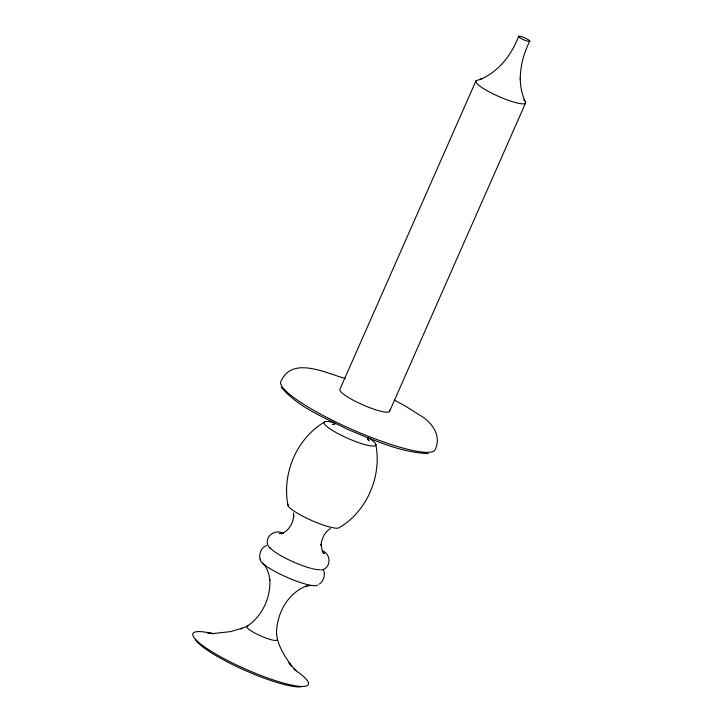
<?xml version="1.0" encoding="UTF-8"?>
<svg xmlns="http://www.w3.org/2000/svg" width="723" height="723" viewBox="0 0 723 723"><rect width="100%" height="100%" fill="white"/><g stroke="black" fill="none" stroke-linecap="round" stroke-linejoin="round"><path stroke-width="1.08" d="M518.626 36.295C511.776 54.614 498.762 71.713 480.316 79.385L481.762 78.825L477.605 80.226A27.194 4.862 23.8 0 0 500.894 97.397A27.194 4.862 23.8 0 0 523.714 99.729M475.96 80.868L339.964 389.218A27.194 4.862 23.8 0 0 364.898 405.748A27.194 4.862 23.8 0 0 389.444 410.14M389.489 411.55L525.485 103.199M529.769 41.319A6.118 1.094 23.8 0 1 520.804 38.319A6.118 1.094 23.8 0 1 522.015 36.783A6.118 1.094 23.8 0 1 529.769 41.319C523.768 52.987 520.271 66.01 520.271 79.168L520.253 78.509C520.352 86.516 521.834 94.596 525.44 101.789M330.411 528.513C324.763 532.155 321.419 538.689 321.048 545.332L321.021 544.374L322.404 551.17L324.22 553.592L322.612 551.658M319.214 584.184C323.922 581.184 325.431 574.686 323.488 569.643M246.85 626.398C262.16 616.385 270.881 597.641 269.806 579.521L269.824 580.271L268.829 574.279L266.895 568.929L264.112 564.392M324.247 422.187C296.403 438.789 281.609 474.161 288.079 505.757M266.516 545.549C261.075 547.401 258.933 553.845 259.946 559.123M306.941 585.856C287.709 592.824 276.439 613.935 276.538 633.719L276.52 633.023C277.406 645.323 284.672 656.177 291.595 666.019L288.974 662.883L295.987 670.601M335.255 423.777L332.39 424.428L334.035 424.509M305.612 586.38L310.718 585.404M320.669 569.941C331.134 569.462 331.73 553.89 322.223 550.727M213.384 633.52L230.474 631.613L242.06 628.278L240.777 628.775L247.862 626.001A16.656 2.982 23.8 0 0 260.135 635.653A16.656 2.982 23.8 0 0 277.171 639.213M428.368 453.61C400.027 452.462 373.628 439.991 347.763 429.444C324.582 417.569 298.463 407.609 281.238 387.284M282.603 533.628L279.602 533.475L282.539 533.194L281.175 533.728C288.739 531.206 293.24 523.217 293.674 515.553L293.701 516.511L293.411 512.86M207.826 633.321L213.981 633.628L209.182 633.041M283.235 533.393C272.942 527.546 261.283 540.56 270.646 548.784M345.097 378.391C327.13 373.737 292.598 355.58 281.166 380.967A84.374 15.084 23.8 0 0 348.423 427.853A84.374 15.084 23.8 0 0 434.848 450.248C442.377 435.499 431.622 421.654 418.78 414.541L406.037 406.462L394.36 400.099M264.636 565.124L262.53 563.208L264.257 564.898M367.763 439.385L369.082 440.967L367.103 437.478M375.689 443.94C382.151 475.535 367.356 510.908 339.512 527.51A28.26 5.052 23.8 0 1 310.565 520.009A28.26 5.052 23.8 0 1 288.034 504.302M319.53 569.616A28.26 5.052 23.8 0 1 316.186 569.444M315.336 569.308A28.26 5.052 23.8 0 1 312.472 568.712M311.423 568.45A28.26 5.052 23.8 0 1 270.203 547.844M368.206 437.596A28.26 5.052 23.8 0 1 367.646 445.314A28.26 5.052 23.8 0 1 330.23 428.974A28.26 5.052 23.8 0 1 334.053 422.684M300.849 686.85A59.973 10.718 23.8 0 1 243.045 669.516A59.973 10.718 23.8 0 1 195.337 639.286M293.899 669.227A63.046 11.27 23.8 0 1 288.893 684.482A63.046 11.27 23.8 0 1 207.058 648.621A63.046 11.27 23.8 0 1 212.779 633.682M317.514 584.916A31.306 5.594 23.8 0 1 285.449 576.611A31.306 5.594 23.8 0 1 260.488 559.213"/></g></svg>
